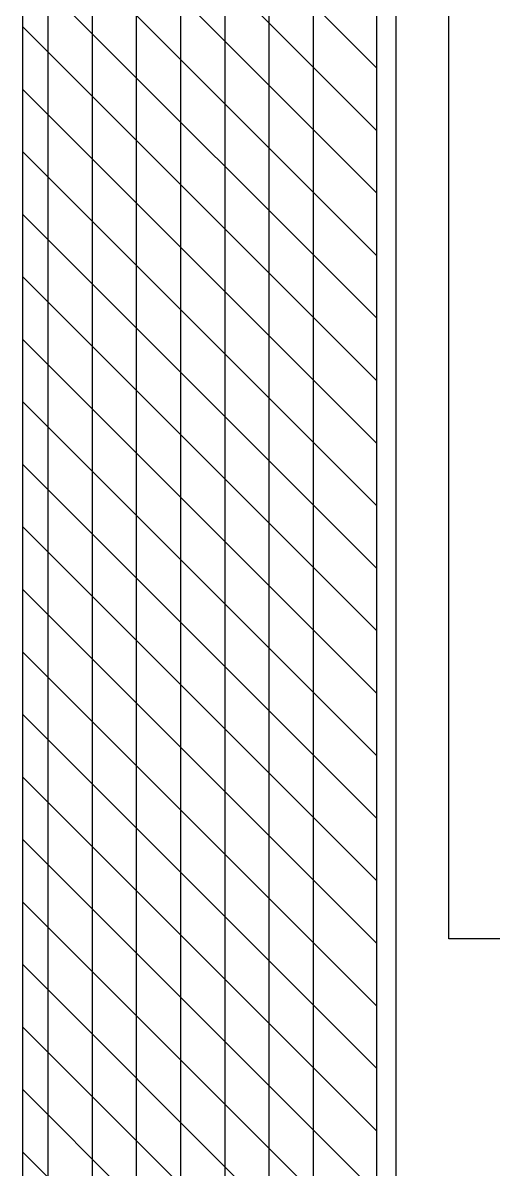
# Model space of a CAD drawing. Header units: millimetres. Extents: x 0 to 504600, y 0 to 118800.
# Drawn here: x 428215 to 429544, y 50218 to 53459 of the extents above; entities that cross this region are included whole.
import ezdxf

# ---------------------------------------------------------------- set-up
doc = ezdxf.new("R2010")
doc.units = ezdxf.units.MM
doc.header["$LTSCALE"] = 200
for name, color, linetype in [('LG-AIRCON', 240, 'Continuous'), ('LG-RLRG', 3, 'Continuous'), ('냉매배관평면도', 2, 'Continuous')]:
    doc.layers.add(name, color=color, linetype=linetype)

msp = doc.modelspace()

# ---------------------------------------------------------------- hatches: boundary and pattern name
at = {"layer": 'LG-AIRCON'}
h = msp.add_hatch(dxfattribs=at)
h.set_pattern_fill('ANSI31', color=8, scale=1000, angle=270)
h.set_pattern_definition([(315, (530538.79, 251821.74), (88.38835, 88.38835), [])])
h.paths.add_polyline_path([(429215.3, 56054.2), (429215.3, 46638.4), (428215.3, 46638.4), (428215.3, 56054.2)])

# ---------------------------------------------------------------- linework, layer by layer
at = {"layer": 'LG-AIRCON', "color": 8}
msp.add_lwpolyline([(429215.3, 56054.2), (429215.3, 46638.4), (428215.3, 46638.4), (428215.3, 56054.2)], close=True, dxfattribs=at)
at = {"layer": 'LG-RLRG'}
for p, q in [((429035.7, 56614.3), (429035.7, 47223.4)), ((428410.7, 56437.5), (428410.7, 46873.4)), ((428660.7, 56437.5), (428660.7, 47013.4)), ((428910.7, 56437.5), (428910.7, 47153.4)), ((428285.7, 56364.3), (428285.7, 46803.4)), ((428535.7, 56364.3), (428535.7, 46943.4)), ((428785.7, 56364.3), (428785.7, 47083.4))]:
    msp.add_line(p, q, dxfattribs=at)
at = {"layer": '냉매배관평면도'}
for points in [[(429269.8, 55935.8), (429269.8, 49939.9), (430088.6, 49939.9), (432337.3, 49939.9), (432337.3, 50847.2), (432655.6, 50847.2)], [(430853.1, 50869.8), (430088.6, 50869.8), (429419.8, 50869.8), (429419.8, 55935.8)]]:
    msp.add_lwpolyline(points, dxfattribs=at)

doc.saveas('drawing.dxf')
